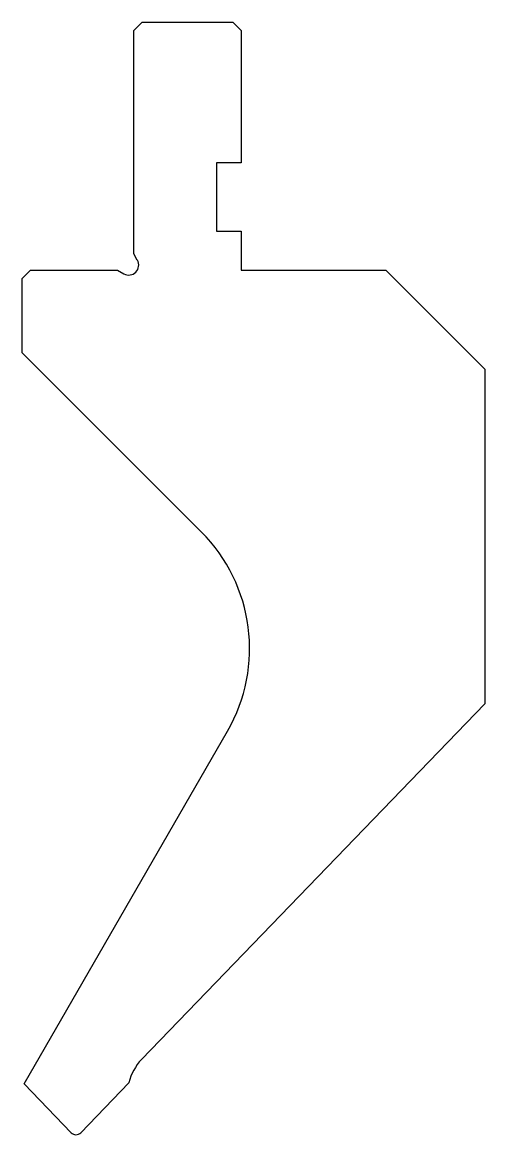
# Model space of a CAD drawing. Extents: x 1570 to 1626, y 830 to 964.
import ezdxf

# ---------------------------------------------------------------- set-up
doc = ezdxf.new("R2010")
doc.units = 0
doc.layers.add('DEFAULT', color=7, linetype='CONTINUOUS')

msp = doc.modelspace()

# ---------------------------------------------------------------- linework, layer by layer
at = {"layer": 'DEFAULT'}
for p, q in [((1583.72, 963.36), (1584.72, 964.36)), ((1584.72, 964.36), (1595.72, 964.36)), ((1595.72, 964.36), (1596.72, 963.36)), ((1583.72, 936.32), (1583.72, 963.36)), ((1596.72, 963.36), (1596.72, 947.36)), ((1596.72, 947.36), (1593.72, 947.36)), ((1593.72, 947.36), (1593.72, 939.06)), ((1593.72, 939.06), (1596.72, 939.06)), ((1596.72, 939.06), (1596.72, 934.36)), ((1584.15, 935.56), (1583.72, 936.32)), ((1570.22, 933.36), (1571.22, 934.36)), ((1570.22, 924.36), (1570.22, 933.36)), ((1571.22, 934.36), (1581.75, 934.36)), ((1581.75, 934.36), (1582.52, 933.92)), ((1596.72, 934.36), (1614.22, 934.36)), ((1614.22, 934.36), (1626.22, 922.36)), ((1591.89, 902.68), (1570.22, 924.36)), ((1626.22, 922.36), (1626.22, 881.85)), ((1626.22, 881.85), (1584.66, 838.82)), ((1570.43, 835.86), (1595.07, 878.54)), ((1576.14, 829.95), (1570.43, 835.86)), ((1583.13, 836), (1577.29, 829.95))]:
    msp.add_line(p, q, dxfattribs=at)
for centre, radius, start, end in [((1583.12, 934.96), 1.2, 240, 30), ((1577.75, 888.54), 20, 330, 45), ((1588.98, 834.65), 6, 136, 166.9939), ((1576.72, 830.51), 0.8, 224, 316)]:
    msp.add_arc(centre, radius, start, end, dxfattribs=at)

doc.saveas('drawing.dxf')
